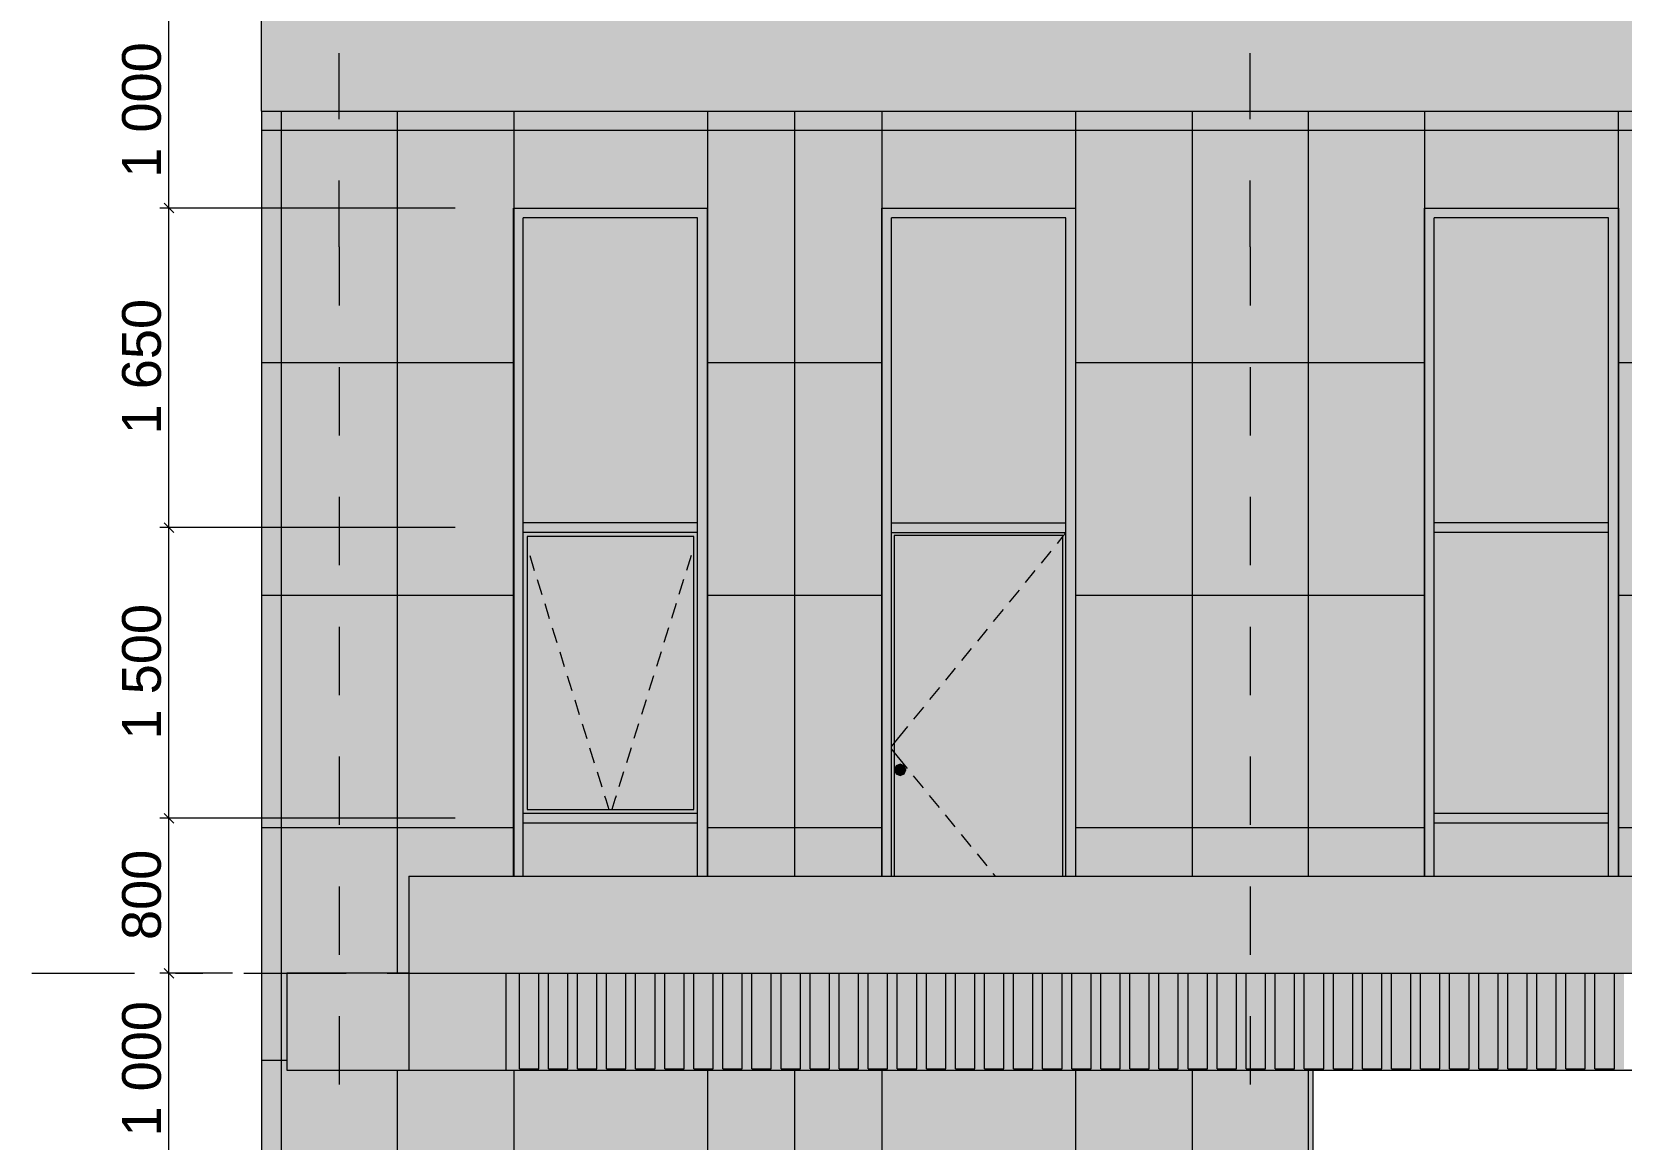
# Model space of a CAD drawing. Header units: millimetres. Extents: x 1499747 to 4341325, y -28481 to 441852.
# Drawn here: x 4102577 to 4110778, y 368221 to 373938 of the extents above; entities that cross this region are included whole.
import ezdxf

# ---------------------------------------------------------------- set-up
doc = ezdxf.new("R2010")
doc.units = ezdxf.units.MM
doc.header["$MEASUREMENT"] = 0
doc.layers.add('Чертеж и Рисунок', color=7, linetype='Continuous')
doc.styles.add('РЎР“Р•РќР•Р\xa0Р\x98Р\xa0_РЎРўР\x98Р›Р¬_2', font='')
doc.styles.get('РЎР“Р•РќР•Р\xa0Р\x98Р\xa0_РЎРўР\x98Р›Р¬_2').set_extended_font_data('GOST Common', italic=True)

msp = doc.modelspace()

# ---------------------------------------------------------------- hatches: boundary and pattern name
at = {"layer": 'Чертеж и Рисунок', "linetype": 'Continuous', "lineweight": 0, "true_color": 0xbc9a89}
for points in [[(4103762.7, 400428.4), (4103762.7, 373528.4), (4104262.7, 373528.4), (4104262.7, 400428.4)], [(4127512.7, 374028.4), (4104262.7, 374028.4), (4104262.7, 373528.4), (4127512.7, 373528.4)]]:
    msp.add_hatch(color=33, dxfattribs=at).paths.add_polyline_path(points)
at = {"layer": 'Чертеж и Рисунок', "linetype": 'Continuous', "lineweight": 0, "true_color": 0x868d8e}
msp.add_hatch(color=252, dxfattribs=at).paths.add_polyline_path([(4103762.7, 373528.4), (4103762.7, 363828.4), (4105062.7, 363828.4), (4105062.7, 368078.4), (4106062.7, 368078.4), (4106062.7, 363828.4), (4106962.7, 363828.4), (4106962.7, 368078.4), (4107962.7, 368078.4), (4107962.7, 363828.4), (4109187.7, 363828.4), (4109187.7, 368578.4), (4103892.6, 368578.4), (4103892.6, 369078.4), (4104523.1, 369078.4), (4104523.1, 369578.4), (4105062.2, 369578.4), (4105062.2, 373028.4), (4106062.2, 373028.4), (4106062.2, 369578.4), (4106962.3, 369578.4), (4106962.3, 373028.4), (4107962.3, 373028.4), (4107962.3, 369578.4), (4109763.2, 369578.4), (4109763.2, 373028.4), (4110763.2, 373028.4), (4110763.2, 369578.4), (4111662.8, 369578.4), (4111662.8, 373028.4), (4112662.8, 373028.4), (4112662.8, 369578.4), (4114462.2, 369578.4), (4114462.2, 373028.4), (4115462.2, 373028.4), (4115462.2, 369578.4), (4116362.2, 369578.4), (4116362.2, 373028.4), (4117362.2, 373028.4), (4117362.2, 369578.4), (4118512.7, 369578.4), (4118512.7, 369078.4), (4119262.7, 369078.4), (4119262.7, 373028.4), (4120262.7, 373028.4), (4120262.7, 369078.4), (4121162.7, 369078.4), (4121162.7, 373028.4), (4122162.7, 373028.4), (4122162.7, 369078.4), (4122662.7, 369078.4), (4122662.7, 373528.4)])
at = {"layer": 'Чертеж и Рисунок', "linetype": 'Continuous', "lineweight": 0, "true_color": 0x2e2e2e}
for points in [[(4105062.3, 373028.4), (4105062.2, 373028.4), (4105062.2, 371378.4), (4105112.2, 371378.4), (4105112.2, 372978.4)], [(4105062.3, 373028.4), (4105112.2, 372978.4), (4106012.2, 372978.4), (4106062.2, 373028.4)], [(4106012.2, 372978.4), (4106012.2, 371378.4), (4106062.2, 371378.4), (4106062.2, 373028.4)], [(4106962.4, 373028.4), (4106962.3, 373028.4), (4106962.3, 371378.4), (4107012.3, 371378.4), (4107012.3, 372978.4)], [(4107962.3, 373028.4), (4106962.4, 373028.4), (4107012.3, 372978.4), (4107912.3, 372978.4)], [(4107912.3, 372978.4), (4107912.3, 371378.4), (4107962.3, 371378.4), (4107962.3, 373028.4)], [(4109763.2, 373028.4), (4109763.2, 371378.4), (4109813.2, 371378.4), (4109813.2, 372978.4), (4109763.3, 373028.4)], [(4109763.3, 373028.4), (4109813.2, 372978.4), (4110713.2, 372978.4), (4110763.2, 373028.4)], [(4110713.2, 372978.4), (4110713.2, 371378.4), (4110763.2, 371378.4), (4110763.2, 373028.4)], [(4105062.2, 369878.4), (4105112.2, 369878.4), (4105112.2, 371378.4), (4105062.2, 371378.4)], [(4105112.2, 371403.4), (4105112.2, 371353.4), (4106012.2, 371353.4), (4106012.2, 371403.4)], [(4106062.2, 369878.4), (4106062.2, 371378.4), (4106012.2, 371378.4), (4106012.2, 369878.4)], [(4106962.3, 371378.4), (4106962.3, 369578.4), (4107012.3, 369578.4), (4107012.3, 371378.4)], [(4107012.3, 371403.4), (4107012.3, 371353.4), (4107912.3, 371353.4), (4107912.3, 371403.4)], [(4107912.3, 371378.4), (4107912.3, 369578.4), (4107962.3, 369578.4), (4107962.3, 371378.4)], [(4109763.2, 369878.4), (4109813.2, 369878.4), (4109813.2, 371378.4), (4109763.2, 371378.4)], [(4109813.2, 371403.4), (4109813.2, 371353.4), (4110713.2, 371353.4), (4110713.2, 371403.4)], [(4110763.2, 369878.4), (4110763.2, 371378.4), (4110713.2, 371378.4), (4110713.2, 369878.4)], [(4105062.2, 369878.4), (4105062.2, 369578.4), (4105112.2, 369578.4), (4105112.2, 369878.4)], [(4105112.2, 369903.4), (4105112.2, 369853.4), (4106012.2, 369853.4), (4106012.2, 369903.4)], [(4106012.2, 369878.4), (4106012.2, 369578.4), (4106062.2, 369578.4), (4106062.2, 369878.4)], [(4109763.2, 369578.4), (4109813.2, 369578.4), (4109813.2, 369878.4), (4109763.2, 369878.4)], [(4109813.2, 369903.4), (4109813.2, 369853.4), (4110713.2, 369853.4), (4110713.2, 369903.4)], [(4110713.2, 369878.4), (4110713.2, 369578.4), (4110763.2, 369578.4), (4110763.2, 369878.4)], [(4105023.1, 369078.4), (4105023.1, 369578.4), (4104523.1, 369578.4), (4104523.1, 369078.4)], [(4105023.1, 369078.4), (4118012.7, 369078.4), (4118012.7, 369578.4), (4105023.1, 369578.4)], [(4105023.1, 368578.4), (4105023.1, 369078.4), (4104523.1, 369078.4), (4104523.1, 368578.4)]]:
    msp.add_hatch(color=250, dxfattribs=at).paths.add_polyline_path(points)
at = {"layer": 'Чертеж и Рисунок', "linetype": 'Continuous', "lineweight": 0, "true_color": 0x84adf9}
for points in [[(4105112.2, 372978.4), (4105112.2, 371403.4), (4106012.2, 371403.4), (4106012.2, 372978.4)], [(4107912.3, 372978.4), (4107012.3, 372978.4), (4107012.3, 371403.4), (4107912.3, 371403.4)], [(4110713.2, 372978.4), (4109813.2, 372978.4), (4109813.2, 371403.4), (4110713.2, 371403.4)], [(4110713.2, 371353.4), (4109813.2, 371353.4), (4109813.2, 369903.4), (4110713.2, 369903.4)], [(4105132.2, 369923.4), (4105992.2, 369923.4), (4105992.2, 371333.4), (4105132.2, 371333.4)], [(4106012.2, 369853.4), (4105112.2, 369853.4), (4105112.2, 369578.4), (4106012.2, 369578.4)], [(4110713.2, 369853.4), (4109813.2, 369853.4), (4109813.2, 369578.4), (4110713.2, 369578.4)]]:
    msp.add_hatch(color=161, dxfattribs=at).paths.add_polyline_path(points)
at = {"layer": 'Чертеж и Рисунок', "linetype": 'Continuous', "lineweight": 0, "true_color": 0xf7fdff}
for points in [[(4105112.2, 369903.4), (4105132.2, 369923.4), (4105132.2, 371333.4), (4105112.2, 371353.4)], [(4106012.2, 371353.4), (4105112.2, 371353.4), (4105132.2, 371333.4), (4105992.2, 371333.4)], [(4106012.2, 369903.4), (4106012.2, 371353.4), (4105992.2, 371333.4), (4105992.2, 369923.4)], [(4107012.3, 369578.4), (4107027.3, 369578.4), (4107027.3, 371338.4), (4107012.3, 371353.4)], [(4107012.3, 371353.4), (4107027.3, 371338.4), (4107897.3, 371338.4), (4107912.3, 371353.4)], [(4107897.3, 369578.4), (4107912.3, 369578.4), (4107912.3, 371353.4), (4107897.3, 371338.4)], [(4106012.2, 369903.4), (4105992.2, 369923.4), (4105132.2, 369923.4), (4105112.2, 369903.4)]]:
    msp.add_hatch(color=7, dxfattribs=at).paths.add_polyline_path(points)
at = {"layer": 'Чертеж и Рисунок', "linetype": 'Continuous', "lineweight": 0, "true_color": 0x84adf9}
h = msp.add_hatch(color=161, dxfattribs=at)
h.paths.add_polyline_path([(4107027.3, 369578.4), (4107897.3, 369578.4), (4107897.3, 371338.4), (4107027.3, 371338.4)])
h.paths.add_polyline_path([(4107027.6, 370128.4), (4107036.3, 370149.5), (4107057.3, 370158.2), (4107078.4, 370149.5), (4107087.1, 370128.4), (4107078.4, 370107.4), (4107057.3, 370098.7), (4107036.3, 370107.4)], flags=0)
at = {"layer": 'Чертеж и Рисунок', "linetype": 'Continuous', "lineweight": 0, "true_color": 0x6e2a0f}
for points in [[(4107036.1, 370128.4), (4107042.3, 370143.5), (4107036.3, 370149.5), (4107027.6, 370128.4)], [(4107042.3, 370113.4), (4107036.1, 370128.4), (4107027.6, 370128.4), (4107036.3, 370107.4)], [(4107041.1, 370128.4), (4107045.8, 370139.9), (4107042.3, 370143.5), (4107036.1, 370128.4)], [(4107045.8, 370116.9), (4107041.1, 370128.4), (4107036.1, 370128.4), (4107042.3, 370113.4)], [(4107042.3, 370143.5), (4107057.3, 370149.7), (4107057.3, 370158.2), (4107036.3, 370149.5)], [(4107046, 370128.4), (4107049.3, 370136.4), (4107045.8, 370139.9), (4107041.1, 370128.4)], [(4107049.3, 370120.4), (4107046, 370128.4), (4107041.1, 370128.4), (4107045.8, 370116.9)], [(4107045.8, 370139.9), (4107057.3, 370144.7), (4107057.3, 370149.7), (4107042.3, 370143.5)], [(4107049.3, 370136.4), (4107057.3, 370139.8), (4107057.3, 370144.7), (4107045.8, 370139.9)], [(4107057.3, 370117.1), (4107049.3, 370120.4), (4107045.8, 370116.9), (4107057.3, 370112.2)], [(4107046.8, 370128.4), (4107049.9, 370121), (4107055.8, 370118.6), (4107055.8, 370138.3), (4107049.9, 370135.9)], [(4107058.8, 370135.5), (4107058.8, 370138.4), (4107055.8, 370138.4), (4107055.8, 370135.5)], [(4107058.8, 370128.4), (4107058.8, 370135.5), (4107055.8, 370135.5), (4107055.8, 370128.4)], [(4107058.8, 370121.4), (4107058.8, 370128.4), (4107055.8, 370128.4), (4107055.8, 370121.4)], [(4107058.8, 370118.4), (4107058.8, 370121.4), (4107055.8, 370121.4), (4107055.8, 370118.4)], [(4107056.1, 370138.4), (4107058.5, 370138.4), (4107057.3, 370138.9)], [(4107057.3, 370149.7), (4107072.3, 370143.5), (4107078.4, 370149.5), (4107057.3, 370158.2)], [(4107057.3, 370144.7), (4107068.8, 370139.9), (4107072.3, 370143.5), (4107057.3, 370149.7)], [(4107057.3, 370139.8), (4107065.3, 370136.4), (4107068.8, 370139.9), (4107057.3, 370144.7)], [(4107065.3, 370120.4), (4107057.3, 370117.1), (4107057.3, 370112.2), (4107068.8, 370116.9)], [(4107058.8, 370138.3), (4107058.8, 370118.6), (4107064.8, 370121), (4107067.8, 370128.4), (4107064.8, 370135.9)], [(4107065.3, 370136.4), (4107068.6, 370128.4), (4107073.6, 370128.4), (4107068.8, 370139.9)], [(4107068.6, 370128.4), (4107065.3, 370120.4), (4107068.8, 370116.9), (4107073.6, 370128.4)], [(4107068.8, 370139.9), (4107073.6, 370128.4), (4107078.6, 370128.4), (4107072.3, 370143.5)], [(4107073.6, 370128.4), (4107068.8, 370116.9), (4107072.3, 370113.4), (4107078.6, 370128.4)], [(4107072.3, 370143.5), (4107078.6, 370128.4), (4107087.1, 370128.4), (4107078.4, 370149.5)], [(4107078.6, 370128.4), (4107072.3, 370113.4), (4107078.4, 370107.4), (4107087.1, 370128.4)], [(4107057.3, 370107.2), (4107042.3, 370113.4), (4107036.3, 370107.4), (4107057.3, 370098.7)], [(4107057.3, 370112.2), (4107045.8, 370116.9), (4107042.3, 370113.4), (4107057.3, 370107.2)], [(4107058.5, 370118.4), (4107056.1, 370118.4), (4107057.3, 370117.9)], [(4107068.8, 370116.9), (4107057.3, 370112.2), (4107057.3, 370107.2), (4107072.3, 370113.4)], [(4107072.3, 370113.4), (4107057.3, 370107.2), (4107057.3, 370098.7), (4107078.4, 370107.4)]]:
    msp.add_hatch(color=26, dxfattribs=at).paths.add_polyline_path(points)
h = msp.add_hatch(color=26, dxfattribs=at)
h.paths.add_polyline_path([(4107046, 370128.4), (4107049.3, 370120.4), (4107057.3, 370117.1), (4107065.3, 370120.4), (4107068.6, 370128.4), (4107065.3, 370136.4), (4107057.3, 370139.8), (4107049.3, 370136.4)])
h.paths.add_polyline_path([(4107046.8, 370128.4), (4107049.9, 370135.9), (4107055.8, 370138.3), (4107055.8, 370138.4), (4107056.1, 370138.4), (4107057.3, 370138.9), (4107058.5, 370138.4), (4107058.8, 370138.4), (4107058.8, 370138.3), (4107064.8, 370135.9), (4107067.8, 370128.4), (4107064.8, 370121), (4107058.8, 370118.6), (4107058.8, 370118.4), (4107058.5, 370118.4), (4107057.3, 370117.9), (4107056.1, 370118.4), (4107055.8, 370118.4), (4107055.8, 370118.6), (4107049.9, 370121)], flags=0)
at = {"layer": 'Чертеж и Рисунок', "linetype": 'Continuous', "lineweight": 0, "true_color": 0xffffff}
for points in [[(4103892.6, 369078.4), (4103892.6, 368578.4), (4103892.7, 368578.4), (4103892.7, 369077.5)], [(4103892.6, 369078.4), (4103892.7, 369077.5), (4103892.7, 369078.4)], [(4103892.7, 369078.4), (4103892.7, 368578.4), (4104523.1, 368578.4), (4104523.1, 369078.4)], [(4105092.7, 369078.4), (4105023.1, 369078.4), (4105023.1, 368578.4), (4118012.7, 368578.4), (4118012.7, 369078.4), (4117942.7, 369078.4), (4117942.7, 368583.8), (4117842.7, 368583.8), (4117842.7, 369078.4), (4117792.7, 369078.4), (4117792.7, 368583.8), (4117692.7, 368583.8), (4117692.7, 369078.4), (4117642.7, 369078.4), (4117642.7, 368583.8), (4117542.7, 368583.8), (4117542.7, 369078.4), (4117492.7, 369078.4), (4117492.7, 368583.8), (4117392.7, 368583.8), (4117392.7, 369078.4), (4117342.7, 369078.4), (4117342.7, 368583.8), (4117242.7, 368583.8), (4117242.7, 369078.4), (4117192.7, 369078.4), (4117192.7, 368583.8), (4117092.7, 368583.8), (4117092.7, 369078.4), (4117042.7, 369078.4), (4117042.7, 368583.8), (4116942.7, 368583.8), (4116942.7, 369078.4), (4116892.7, 369078.4), (4116892.7, 368583.8), (4116792.7, 368583.8), (4116792.7, 369078.4), (4116742.7, 369078.4), (4116742.7, 368583.8), (4116642.7, 368583.8), (4116642.7, 369078.4), (4116592.7, 369078.4), (4116592.7, 368583.8), (4116492.7, 368583.8), (4116492.7, 369078.4), (4116442.7, 369078.4), (4116442.7, 368583.8), (4116342.7, 368583.8), (4116342.7, 369078.4), (4116292.7, 369078.4), (4116292.7, 368583.8), (4116192.7, 368583.8), (4116192.7, 369078.4), (4116142.7, 369078.4), (4116142.7, 368583.8), (4116042.7, 368583.8), (4116042.7, 369078.4), (4115992.7, 369078.4), (4115992.7, 368583.8), (4115892.7, 368583.8), (4115892.7, 369078.4), (4115842.7, 369078.4), (4115842.7, 368583.8), (4115742.7, 368583.8), (4115742.7, 369078.4), (4115692.7, 369078.4), (4115692.7, 368583.8), (4115592.7, 368583.8), (4115592.7, 369078.4), (4115542.7, 369078.4), (4115542.7, 368583.8), (4115442.7, 368583.8), (4115442.7, 369078.4), (4115392.7, 369078.4), (4115392.7, 368583.8), (4115292.7, 368583.8), (4115292.7, 369078.4), (4115242.7, 369078.4), (4115242.7, 368583.8), (4115142.7, 368583.8), (4115142.7, 369078.4), (4115092.7, 369078.4), (4115092.7, 368583.8), (4114992.7, 368583.8), (4114992.7, 369078.4), (4114942.7, 369078.4), (4114942.7, 368583.8), (4114842.7, 368583.8), (4114842.7, 369078.4), (4114792.7, 369078.4), (4114792.7, 368583.8), (4114692.7, 368583.8), (4114692.7, 369078.4), (4114642.7, 369078.4), (4114642.7, 368583.8), (4114542.7, 368583.8), (4114542.7, 369078.4), (4114492.7, 369078.4), (4114492.7, 368583.8), (4114392.7, 368583.8), (4114392.7, 369078.4), (4114342.7, 369078.4), (4114342.7, 368583.8), (4114242.7, 368583.8), (4114242.7, 369078.4), (4114192.7, 369078.4), (4114192.7, 368583.8), (4114092.7, 368583.8), (4114092.7, 369078.4), (4114042.7, 369078.4), (4114042.7, 368583.8), (4113942.7, 368583.8), (4113942.7, 369078.4), (4113892.7, 369078.4), (4113892.7, 368583.8), (4113792.7, 368583.8), (4113792.7, 369078.4), (4113742.7, 369078.4), (4113742.7, 368583.8), (4113642.7, 368583.8), (4113642.7, 369078.4), (4113592.7, 369078.4), (4113592.7, 368583.8), (4113492.7, 368583.8), (4113492.7, 369078.4), (4113442.7, 369078.4), (4113442.7, 368583.8), (4113342.7, 368583.8), (4113342.7, 369078.4), (4113292.7, 369078.4), (4113292.7, 368583.8), (4113192.7, 368583.8), (4113192.7, 369078.4), (4113142.7, 369078.4), (4113142.7, 368583.8), (4113042.7, 368583.8), (4113042.7, 369078.4), (4112992.7, 369078.4), (4112992.7, 368583.8), (4112892.7, 368583.8), (4112892.7, 369078.4), (4112842.7, 369078.4), (4112842.7, 368583.8), (4112742.7, 368583.8), (4112742.7, 369078.4), (4112692.7, 369078.4), (4112692.7, 368583.8), (4112592.7, 368583.8), (4112592.7, 369078.4), (4112542.7, 369078.4), (4112542.7, 368583.8), (4112442.7, 368583.8), (4112442.7, 369078.4), (4112392.7, 369078.4), (4112392.7, 368583.8), (4112292.7, 368583.8), (4112292.7, 369078.4), (4112242.7, 369078.4), (4112242.7, 368583.8), (4112142.7, 368583.8), (4112142.7, 369078.4), (4112092.7, 369078.4), (4112092.7, 368583.8), (4111992.7, 368583.8), (4111992.7, 369078.4), (4111942.7, 369078.4), (4111942.7, 368583.8), (4111842.7, 368583.8), (4111842.7, 369078.4), (4111792.7, 369078.4), (4111792.7, 368583.8), (4111692.7, 368583.8), (4111692.7, 369078.4), (4111642.7, 369078.4), (4111642.7, 368583.8), (4111542.7, 368583.8), (4111542.7, 369078.4), (4111492.7, 369078.4), (4111492.7, 368583.8), (4111392.7, 368583.8), (4111392.7, 369078.4), (4111342.7, 369078.4), (4111342.7, 368583.8), (4111242.7, 368583.8), (4111242.7, 369078.4), (4111192.7, 369078.4), (4111192.7, 368583.8), (4111092.7, 368583.8), (4111092.7, 369078.4), (4111042.7, 369078.4), (4111042.7, 368583.8), (4110942.7, 368583.8), (4110942.7, 369078.4), (4110892.7, 369078.4), (4110892.7, 368583.8), (4110792.7, 368583.8), (4110792.7, 369078.4), (4110742.7, 369078.4), (4110742.7, 368583.8), (4110642.7, 368583.8), (4110642.7, 369078.4), (4110592.7, 369078.4), (4110592.7, 368583.8), (4110492.7, 368583.8), (4110492.7, 369078.4), (4110442.7, 369078.4), (4110442.7, 368583.8), (4110342.7, 368583.8), (4110342.7, 369078.4), (4110292.7, 369078.4), (4110292.7, 368583.8), (4110192.7, 368583.8), (4110192.7, 369078.4), (4110142.7, 369078.4), (4110142.7, 368583.8), (4110042.7, 368583.8), (4110042.7, 369078.4), (4109992.7, 369078.4), (4109992.7, 368583.8), (4109892.7, 368583.8), (4109892.7, 369078.4), (4109842.7, 369078.4), (4109842.7, 368583.8), (4109742.7, 368583.8), (4109742.7, 369078.4), (4109692.7, 369078.4), (4109692.7, 368583.8), (4109592.7, 368583.8), (4109592.7, 369078.4), (4109542.7, 369078.4), (4109542.7, 368583.8), (4109442.7, 368583.8), (4109442.7, 369078.4), (4109392.7, 369078.4), (4109392.7, 368583.8), (4109292.7, 368583.8), (4109292.7, 369078.4), (4109242.7, 369078.4), (4109242.7, 368583.8), (4109142.7, 368583.8), (4109142.7, 369078.4), (4109092.7, 369078.4), (4109092.7, 368583.8), (4108992.7, 368583.8), (4108992.7, 369078.4), (4108942.7, 369078.4), (4108942.7, 368583.8), (4108842.7, 368583.8), (4108842.7, 369078.4), (4108792.7, 369078.4), (4108792.7, 368583.8), (4108692.7, 368583.8), (4108692.7, 369078.4), (4108642.7, 369078.4), (4108642.7, 368583.8), (4108542.7, 368583.8), (4108542.7, 369078.4), (4108492.7, 369078.4), (4108492.7, 368583.8), (4108392.7, 368583.8), (4108392.7, 369078.4), (4108342.7, 369078.4), (4108342.7, 368583.8), (4108242.7, 368583.8), (4108242.7, 369078.4), (4108192.7, 369078.4), (4108192.7, 368583.8), (4108092.7, 368583.8), (4108092.7, 369078.4), (4108042.7, 369078.4), (4108042.7, 368583.8), (4107942.7, 368583.8), (4107942.7, 369078.4), (4107892.7, 369078.4), (4107892.7, 368583.8), (4107792.7, 368583.8), (4107792.7, 369078.4), (4107742.7, 369078.4), (4107742.7, 368583.8), (4107642.7, 368583.8), (4107642.7, 369078.4), (4107592.7, 369078.4), (4107592.7, 368583.8), (4107492.7, 368583.8), (4107492.7, 369078.4), (4107442.7, 369078.4), (4107442.7, 368583.8), (4107342.7, 368583.8), (4107342.7, 369078.4), (4107292.7, 369078.4), (4107292.7, 368583.8), (4107192.7, 368583.8), (4107192.7, 369078.4), (4107142.7, 369078.4), (4107142.7, 368583.8), (4107042.7, 368583.8), (4107042.7, 369078.4), (4106992.7, 369078.4), (4106992.7, 368583.8), (4106892.7, 368583.8), (4106892.7, 369078.4), (4106842.7, 369078.4), (4106842.7, 368583.8), (4106742.7, 368583.8), (4106742.7, 369078.4), (4106692.7, 369078.4), (4106692.7, 368583.8), (4106592.7, 368583.8), (4106592.7, 369078.4), (4106542.7, 369078.4), (4106542.7, 368583.8), (4106442.7, 368583.8), (4106442.7, 369078.4), (4106392.7, 369078.4), (4106392.7, 368583.8), (4106292.7, 368583.8), (4106292.7, 369078.4), (4106242.7, 369078.4), (4106242.7, 368583.8), (4106142.7, 368583.8), (4106142.7, 369078.4), (4106092.7, 369078.4), (4106092.7, 368583.8), (4105992.7, 368583.8), (4105992.7, 369078.4), (4105942.7, 369078.4), (4105942.7, 368583.8), (4105842.7, 368583.8), (4105842.7, 369078.4), (4105792.7, 369078.4), (4105792.7, 368583.8), (4105692.7, 368583.8), (4105692.7, 369078.4), (4105642.7, 369078.4), (4105642.7, 368583.8), (4105542.7, 368583.8), (4105542.7, 369078.4), (4105492.7, 369078.4), (4105492.7, 368583.8), (4105392.7, 368583.8), (4105392.7, 369078.4), (4105342.7, 369078.4), (4105342.7, 368583.8), (4105242.7, 368583.8), (4105242.7, 369078.4), (4105192.7, 369078.4), (4105192.7, 368583.8), (4105092.7, 368583.8)]]:
    msp.add_hatch(color=7, dxfattribs=at).paths.add_polyline_path(points)
at = {"layer": 'Чертеж и Рисунок', "linetype": 'Continuous', "lineweight": 0, "true_color": 0x3264ff}
for points in [[(4105192.7, 369078.4), (4105092.7, 369078.4), (4105092.7, 368583.8), (4105192.7, 368583.8)], [(4105342.7, 369078.4), (4105242.7, 369078.4), (4105242.7, 368583.8), (4105342.7, 368583.8)], [(4106542.7, 369078.4), (4106442.7, 369078.4), (4106442.7, 368583.8), (4106542.7, 368583.8)], [(4106992.7, 369078.4), (4106892.7, 369078.4), (4106892.7, 368583.8), (4106992.7, 368583.8)], [(4107292.7, 369078.4), (4107192.7, 369078.4), (4107192.7, 368583.8), (4107292.7, 368583.8)], [(4107442.7, 369078.4), (4107342.7, 369078.4), (4107342.7, 368583.8), (4107442.7, 368583.8)], [(4107492.7, 369078.4), (4107492.7, 368583.8), (4107592.7, 368583.8), (4107592.7, 369078.4)], [(4107792.7, 369078.4), (4107792.7, 368583.8), (4107892.7, 368583.8), (4107892.7, 369078.4)], [(4107942.7, 369078.4), (4107942.7, 368583.8), (4108042.7, 368583.8), (4108042.7, 369078.4)], [(4108092.7, 369078.4), (4108092.7, 368583.8), (4108192.7, 368583.8), (4108192.7, 369078.4)], [(4108242.7, 369078.4), (4108242.7, 368583.8), (4108342.7, 368583.8), (4108342.7, 369078.4)], [(4108392.7, 369078.4), (4108392.7, 368583.8), (4108492.7, 368583.8), (4108492.7, 369078.4)], [(4108542.7, 369078.4), (4108542.7, 368583.8), (4108642.7, 368583.8), (4108642.7, 369078.4)], [(4108692.7, 369078.4), (4108692.7, 368583.8), (4108792.7, 368583.8), (4108792.7, 369078.4)], [(4108842.7, 369078.4), (4108842.7, 368583.8), (4108942.7, 368583.8), (4108942.7, 369078.4)], [(4108992.7, 369078.4), (4108992.7, 368583.8), (4109092.7, 368583.8), (4109092.7, 369078.4)], [(4109142.7, 369078.4), (4109142.7, 368583.8), (4109242.7, 368583.8), (4109242.7, 369078.4)], [(4109292.7, 369078.4), (4109292.7, 368583.8), (4109392.7, 368583.8), (4109392.7, 369078.4)], [(4109442.7, 369078.4), (4109442.7, 368583.8), (4109542.7, 368583.8), (4109542.7, 369078.4)], [(4109592.7, 369078.4), (4109592.7, 368583.8), (4109692.7, 368583.8), (4109692.7, 369078.4)], [(4109742.7, 369078.4), (4109742.7, 368583.8), (4109842.7, 368583.8), (4109842.7, 369078.4)], [(4109892.7, 369078.4), (4109892.7, 368583.8), (4109992.7, 368583.8), (4109992.7, 369078.4)], [(4110042.7, 369078.4), (4110042.7, 368583.8), (4110142.7, 368583.8), (4110142.7, 369078.4)], [(4110192.7, 369078.4), (4110192.7, 368583.8), (4110292.7, 368583.8), (4110292.7, 369078.4)], [(4110342.7, 369078.4), (4110342.7, 368583.8), (4110442.7, 368583.8), (4110442.7, 369078.4)], [(4110492.7, 369078.4), (4110492.7, 368583.8), (4110592.7, 368583.8), (4110592.7, 369078.4)], [(4110642.7, 369078.4), (4110642.7, 368583.8), (4110742.7, 368583.8), (4110742.7, 369078.4)]]:
    msp.add_hatch(color=150, dxfattribs=at).paths.add_polyline_path(points)
at = {"layer": 'Чертеж и Рисунок', "linetype": 'Continuous', "lineweight": 0, "true_color": 0x0760b8}
for points in [[(4105492.7, 369078.4), (4105392.7, 369078.4), (4105392.7, 368583.8), (4105492.7, 368583.8)], [(4105942.7, 369078.4), (4105842.7, 369078.4), (4105842.7, 368583.8), (4105942.7, 368583.8)], [(4106242.7, 369078.4), (4106142.7, 369078.4), (4106142.7, 368583.8), (4106242.7, 368583.8)]]:
    msp.add_hatch(color=152, dxfattribs=at).paths.add_polyline_path(points)
at = {"layer": 'Чертеж и Рисунок', "linetype": 'Continuous', "lineweight": 0, "true_color": 0xfcfb00}
for points in [[(4105642.7, 369078.4), (4105542.7, 369078.4), (4105542.7, 368583.8), (4105642.7, 368583.8)], [(4105792.7, 369078.4), (4105692.7, 369078.4), (4105692.7, 368583.8), (4105792.7, 368583.8)], [(4106392.7, 369078.4), (4106292.7, 369078.4), (4106292.7, 368583.8), (4106392.7, 368583.8)], [(4107142.7, 369078.4), (4107042.7, 369078.4), (4107042.7, 368583.8), (4107142.7, 368583.8)], [(4107642.7, 369078.4), (4107642.7, 368583.8), (4107742.7, 368583.8), (4107742.7, 369078.4)]]:
    msp.add_hatch(color=2, dxfattribs=at).paths.add_polyline_path(points)
at = {"layer": 'Чертеж и Рисунок', "linetype": 'Continuous', "lineweight": 0, "true_color": 0xec4f13}
for points in [[(4106092.7, 369078.4), (4105992.7, 369078.4), (4105992.7, 368583.8), (4106092.7, 368583.8)], [(4106692.7, 369078.4), (4106592.7, 369078.4), (4106592.7, 368583.8), (4106692.7, 368583.8)], [(4106842.7, 369078.4), (4106742.7, 369078.4), (4106742.7, 368583.8), (4106842.7, 368583.8)]]:
    msp.add_hatch(color=20, dxfattribs=at).paths.add_polyline_path(points)

# ---------------------------------------------------------------- linework, layer by layer
at = {"layer": 'Чертеж и Рисунок', "color": 7, "linetype": 'Continuous', "lineweight": 5}
for points in [[(4103762.7, 373528.4), (4103762.7, 400428.4)], [(4103284.7, 373028.4), (4103284.7, 374028.4)], [(4103762.7, 373528.4), (4104262.7, 373528.4)], [(4103762.7, 373528.4), (4103762.7, 363828.4)], [(4104262.7, 373528.4), (4127512.7, 373528.4)], [(4104762.2, 373028.4), (4103237.8, 373028.4)], [(4103259.7, 373053.4), (4103309.7, 373003.4)], [(4103284.7, 371378.4), (4103284.7, 373028.4)], [(4105062.2, 369578.4), (4105062.2, 373028.4)], [(4105062.2, 373028.4), (4106062.2, 373028.4)], [(4106062.2, 373028.4), (4106062.2, 369578.4)], [(4106962.3, 373028.4), (4107962.3, 373028.4)], [(4106962.3, 369578.4), (4106962.3, 373028.4)], [(4107962.3, 373028.4), (4107962.3, 369578.4)], [(4109763.2, 369578.4), (4109763.2, 373028.4)], [(4109763.2, 373028.4), (4110763.2, 373028.4)], [(4110763.2, 373028.4), (4110763.2, 369578.4)], [(4106012.2, 372978.4), (4105112.2, 372978.4)], [(4105112.2, 371403.4), (4105112.2, 372978.4)], [(4106012.2, 371403.4), (4106012.2, 372978.4)], [(4107912.3, 372978.4), (4107012.3, 372978.4)], [(4107012.3, 371403.4), (4107012.3, 372978.4)], [(4107912.3, 371378.4), (4107912.3, 372978.4)], [(4110713.2, 372978.4), (4109813.2, 372978.4)], [(4109813.2, 371403.4), (4109813.2, 372978.4)], [(4110713.2, 371403.4), (4110713.2, 372978.4)], [(4104762.2, 371378.4), (4103237.8, 371378.4)], [(4103259.7, 371403.4), (4103309.7, 371353.4)], [(4103284.7, 369878.4), (4103284.7, 371378.4)], [(4105112.2, 371378.4), (4105112.2, 371403.4)], [(4106012.2, 371403.4), (4105112.2, 371403.4)], [(4105112.2, 371353.4), (4105112.2, 371378.4)], [(4106012.2, 371353.4), (4105112.2, 371353.4)], [(4105112.2, 369903.4), (4105112.2, 371353.4)], [(4106012.2, 371378.4), (4106012.2, 371403.4)], [(4106012.2, 371353.4), (4106012.2, 371378.4)], [(4106012.2, 369903.4), (4106012.2, 371353.4)], [(4107012.3, 371378.4), (4107012.3, 371403.4)], [(4107012.3, 371403.4), (4107912.3, 371403.4)], [(4107012.3, 371353.4), (4107012.3, 371378.4)], [(4107012.3, 371353.4), (4107912.3, 371353.4)], [(4107012.3, 369578.4), (4107012.3, 371353.4)], [(4107912.3, 369578.4), (4107912.3, 371378.4)], [(4109813.2, 371378.4), (4109813.2, 371403.4)], [(4110713.2, 371403.4), (4109813.2, 371403.4)], [(4109813.2, 371353.4), (4109813.2, 371378.4)], [(4110713.2, 371353.4), (4109813.2, 371353.4)], [(4109813.2, 369903.4), (4109813.2, 371353.4)], [(4110713.2, 371378.4), (4110713.2, 371403.4)], [(4110713.2, 371353.4), (4110713.2, 371378.4)], [(4110713.2, 369903.4), (4110713.2, 371353.4)], [(4105132.2, 371333.4), (4105132.2, 369923.4)], [(4105992.2, 371333.4), (4105132.2, 371333.4)], [(4105992.2, 369923.4), (4105992.2, 371333.4)], [(4107897.3, 371338.4), (4107027.3, 371338.4)], [(4107027.3, 371338.4), (4107027.3, 369578.4)], [(4107897.3, 369578.4), (4107897.3, 371338.4)], [(4107036.3, 370149.5), (4107027.6, 370128.4)], [(4107027.6, 370128.4), (4107036.3, 370107.4)], [(4107057.3, 370158.2), (4107036.3, 370149.5)], [(4107049.3, 370136.4), (4107046, 370128.4)], [(4107046, 370128.4), (4107049.3, 370120.4)], [(4107049.9, 370135.9), (4107046.8, 370128.4)], [(4107046.8, 370128.4), (4107049.9, 370121)], [(4107057.3, 370139.8), (4107049.3, 370136.4)], [(4107049.3, 370120.4), (4107057.3, 370117.1)], [(4107055.8, 370138.3), (4107049.9, 370135.9)], [(4107049.9, 370121), (4107055.8, 370118.6)], [(4107055.8, 370135.5), (4107055.8, 370138.4)], [(4107056.1, 370138.4), (4107055.8, 370138.4)], [(4107055.8, 370128.4), (4107055.8, 370135.5)], [(4107055.8, 370121.4), (4107055.8, 370128.4)], [(4107055.8, 370118.4), (4107055.8, 370121.4)], [(4107057.3, 370138.9), (4107056.1, 370138.4)], [(4107058.5, 370138.4), (4107056.1, 370138.4)], [(4107078.4, 370149.5), (4107057.3, 370158.2)], [(4107065.3, 370136.4), (4107057.3, 370139.8)], [(4107058.5, 370138.4), (4107057.3, 370138.9)], [(4107057.3, 370117.1), (4107065.3, 370120.4)], [(4107058.8, 370138.4), (4107058.5, 370138.4)], [(4107058.8, 370135.5), (4107058.8, 370138.4)], [(4107064.8, 370135.9), (4107058.8, 370138.3)], [(4107058.8, 370128.4), (4107058.8, 370135.5)], [(4107058.8, 370121.4), (4107058.8, 370128.4)], [(4107058.8, 370118.4), (4107058.8, 370121.4)], [(4107058.8, 370118.6), (4107064.8, 370121)], [(4107067.8, 370128.4), (4107064.8, 370135.9)], [(4107064.8, 370121), (4107067.8, 370128.4)], [(4107068.6, 370128.4), (4107065.3, 370136.4)], [(4107065.3, 370120.4), (4107068.6, 370128.4)], [(4107087.1, 370128.4), (4107078.4, 370149.5)], [(4107078.4, 370107.4), (4107087.1, 370128.4)], [(4107036.3, 370107.4), (4107057.3, 370098.7)], [(4107056.1, 370118.4), (4107055.8, 370118.4)], [(4107056.1, 370118.4), (4107057.3, 370117.9)], [(4107058.5, 370118.4), (4107056.1, 370118.4)], [(4107057.3, 370117.9), (4107058.5, 370118.4)], [(4107057.3, 370098.7), (4107078.4, 370107.4)], [(4107058.8, 370118.4), (4107058.5, 370118.4)], [(4104762.2, 369878.4), (4103237.8, 369878.4)], [(4103259.7, 369903.4), (4103309.7, 369853.4)], [(4103284.7, 369078.4), (4103284.7, 369878.4)], [(4105112.2, 369878.4), (4105112.2, 369903.4)], [(4106012.2, 369903.4), (4105112.2, 369903.4)], [(4105112.2, 369853.4), (4105112.2, 369878.4)], [(4105132.2, 369923.4), (4105992.2, 369923.4)], [(4106012.2, 369878.4), (4106012.2, 369903.4)], [(4106012.2, 369853.4), (4106012.2, 369878.4)], [(4109813.2, 369878.4), (4109813.2, 369903.4)], [(4110713.2, 369903.4), (4109813.2, 369903.4)], [(4109813.2, 369853.4), (4109813.2, 369878.4)], [(4110713.2, 369878.4), (4110713.2, 369903.4)], [(4110713.2, 369853.4), (4110713.2, 369878.4)], [(4106012.2, 369853.4), (4105112.2, 369853.4)], [(4105112.2, 369578.4), (4105112.2, 369853.4)], [(4106012.2, 369578.4), (4106012.2, 369853.4)], [(4110713.2, 369853.4), (4109813.2, 369853.4)], [(4109813.2, 369578.4), (4109813.2, 369853.4)], [(4110713.2, 369578.4), (4110713.2, 369853.4)], [(4104523.1, 369578.4), (4104523.1, 369078.4)], [(4104523.1, 369578.4), (4105023.1, 369578.4)], [(4105023.1, 369578.4), (4118012.7, 369578.4)], [(4103612.6, 369078.4), (4103237.8, 369078.4)], [(4103259.7, 369103.4), (4103309.7, 369053.4)], [(4103284.7, 368078.4), (4103284.7, 369078.4)], [(4104523.1, 369078.4), (4104523.1, 368578.4)], [(4104523.1, 369078.4), (4105023.1, 369078.4)], [(4105023.1, 369078.4), (4105023.1, 368578.4)], [(4105023.1, 369078.4), (4118012.7, 369078.4)], [(4105092.7, 368583.8), (4105092.7, 369078.4)], [(4105192.7, 368583.8), (4105192.7, 369078.4)], [(4105242.7, 368583.8), (4105242.7, 369078.4)], [(4105342.7, 368583.8), (4105342.7, 369078.4)], [(4105392.7, 368583.8), (4105392.7, 369078.4)], [(4105492.7, 368583.8), (4105492.7, 369078.4)], [(4105542.7, 368583.8), (4105542.7, 369078.4)], [(4105642.7, 368583.8), (4105642.7, 369078.4)], [(4105692.7, 368583.8), (4105692.7, 369078.4)], [(4105792.7, 368583.8), (4105792.7, 369078.4)], [(4105842.7, 368583.8), (4105842.7, 369078.4)], [(4105942.7, 368583.8), (4105942.7, 369078.4)], [(4105992.7, 368583.8), (4105992.7, 369078.4)], [(4106092.7, 368583.8), (4106092.7, 369078.4)], [(4106142.7, 368583.8), (4106142.7, 369078.4)], [(4106242.7, 368583.8), (4106242.7, 369078.4)], [(4106292.7, 368583.8), (4106292.7, 369078.4)], [(4106392.7, 368583.8), (4106392.7, 369078.4)], [(4106442.7, 368583.8), (4106442.7, 369078.4)], [(4106542.7, 368583.8), (4106542.7, 369078.4)], [(4106592.7, 368583.8), (4106592.7, 369078.4)], [(4106692.7, 368583.8), (4106692.7, 369078.4)], [(4106742.7, 368583.8), (4106742.7, 369078.4)], [(4106842.7, 368583.8), (4106842.7, 369078.4)], [(4106892.7, 368583.8), (4106892.7, 369078.4)], [(4106992.7, 368583.8), (4106992.7, 369078.4)], [(4107042.7, 368583.8), (4107042.7, 369078.4)], [(4107142.7, 368583.8), (4107142.7, 369078.4)], [(4107192.7, 368583.8), (4107192.7, 369078.4)], [(4107292.7, 368583.8), (4107292.7, 369078.4)], [(4107342.7, 368583.8), (4107342.7, 369078.4)], [(4107442.7, 368583.8), (4107442.7, 369078.4)], [(4107492.7, 368583.8), (4107492.7, 369078.4)], [(4107592.7, 368583.8), (4107592.7, 369078.4)], [(4107642.7, 368583.8), (4107642.7, 369078.4)], [(4107742.7, 368583.8), (4107742.7, 369078.4)], [(4107792.7, 368583.8), (4107792.7, 369078.4)], [(4107892.7, 368583.8), (4107892.7, 369078.4)], [(4107942.7, 368583.8), (4107942.7, 369078.4)], [(4108042.7, 368583.8), (4108042.7, 369078.4)], [(4108092.7, 368583.8), (4108092.7, 369078.4)], [(4108192.7, 368583.8), (4108192.7, 369078.4)], [(4108242.7, 368583.8), (4108242.7, 369078.4)], [(4108342.7, 368583.8), (4108342.7, 369078.4)], [(4108392.7, 368583.8), (4108392.7, 369078.4)], [(4108492.7, 368583.8), (4108492.7, 369078.4)], [(4108542.7, 368583.8), (4108542.7, 369078.4)], [(4108642.7, 368583.8), (4108642.7, 369078.4)], [(4108692.7, 368583.8), (4108692.7, 369078.4)], [(4108792.7, 368583.8), (4108792.7, 369078.4)], [(4108842.7, 368583.8), (4108842.7, 369078.4)], [(4108942.7, 368583.8), (4108942.7, 369078.4)], [(4108992.7, 368583.8), (4108992.7, 369078.4)], [(4109092.7, 368583.8), (4109092.7, 369078.4)], [(4109142.7, 368583.8), (4109142.7, 369078.4)], [(4109242.7, 368583.8), (4109242.7, 369078.4)], [(4109292.7, 368583.8), (4109292.7, 369078.4)], [(4109392.7, 368583.8), (4109392.7, 369078.4)], [(4109442.7, 368583.8), (4109442.7, 369078.4)], [(4109542.7, 368583.8), (4109542.7, 369078.4)], [(4109592.7, 368583.8), (4109592.7, 369078.4)], [(4109692.7, 368583.8), (4109692.7, 369078.4)], [(4109742.7, 368583.8), (4109742.7, 369078.4)], [(4109842.7, 368583.8), (4109842.7, 369078.4)], [(4109892.7, 368583.8), (4109892.7, 369078.4)], [(4109992.7, 368583.8), (4109992.7, 369078.4)], [(4110042.7, 368583.8), (4110042.7, 369078.4)], [(4110142.7, 368583.8), (4110142.7, 369078.4)], [(4110192.7, 368583.8), (4110192.7, 369078.4)], [(4110292.7, 368583.8), (4110292.7, 369078.4)], [(4110342.7, 368583.8), (4110342.7, 369078.4)], [(4110442.7, 368583.8), (4110442.7, 369078.4)], [(4110492.7, 368583.8), (4110492.7, 369078.4)], [(4110592.7, 368583.8), (4110592.7, 369078.4)], [(4110642.7, 368583.8), (4110642.7, 369078.4)], [(4110742.7, 368583.8), (4110742.7, 369078.4)], [(4104523.1, 368578.4), (4105023.1, 368578.4)], [(4105092.7, 368583.8), (4105192.7, 368583.8)], [(4105242.7, 368583.8), (4105342.7, 368583.8)], [(4105392.7, 368583.8), (4105492.7, 368583.8)], [(4105542.7, 368583.8), (4105642.7, 368583.8)], [(4105692.7, 368583.8), (4105792.7, 368583.8)], [(4105842.7, 368583.8), (4105942.7, 368583.8)], [(4105992.7, 368583.8), (4106092.7, 368583.8)], [(4106142.7, 368583.8), (4106242.7, 368583.8)], [(4106292.7, 368583.8), (4106392.7, 368583.8)], [(4106442.7, 368583.8), (4106542.7, 368583.8)], [(4106592.7, 368583.8), (4106692.7, 368583.8)], [(4106742.7, 368583.8), (4106842.7, 368583.8)], [(4106892.7, 368583.8), (4106992.7, 368583.8)], [(4107042.7, 368583.8), (4107142.7, 368583.8)], [(4107192.7, 368583.8), (4107292.7, 368583.8)], [(4107342.7, 368583.8), (4107442.7, 368583.8)], [(4107492.7, 368583.8), (4107592.7, 368583.8)], [(4107642.7, 368583.8), (4107742.7, 368583.8)], [(4107792.7, 368583.8), (4107892.7, 368583.8)], [(4107942.7, 368583.8), (4108042.7, 368583.8)], [(4108092.7, 368583.8), (4108192.7, 368583.8)], [(4108242.7, 368583.8), (4108342.7, 368583.8)], [(4108392.7, 368583.8), (4108492.7, 368583.8)], [(4108542.7, 368583.8), (4108642.7, 368583.8)], [(4108692.7, 368583.8), (4108792.7, 368583.8)], [(4108842.7, 368583.8), (4108942.7, 368583.8)], [(4108992.7, 368583.8), (4109092.7, 368583.8)], [(4109142.7, 368583.8), (4109242.7, 368583.8)], [(4109187.7, 363828.4), (4109187.7, 368578.4)], [(4109292.7, 368583.8), (4109392.7, 368583.8)], [(4109442.7, 368583.8), (4109542.7, 368583.8)], [(4109592.7, 368583.8), (4109692.7, 368583.8)], [(4109742.7, 368583.8), (4109842.7, 368583.8)], [(4109892.7, 368583.8), (4109992.7, 368583.8)], [(4110042.7, 368583.8), (4110142.7, 368583.8)], [(4110192.7, 368583.8), (4110292.7, 368583.8)], [(4110342.7, 368583.8), (4110442.7, 368583.8)], [(4110492.7, 368583.8), (4110592.7, 368583.8)], [(4110642.7, 368583.8), (4110742.7, 368583.8)]]:
    msp.add_lwpolyline(points, dxfattribs=at)
at = {"layer": 'Чертеж и Рисунок', "color": 8, "linetype": 'Continuous', "lineweight": 15}
for points in [[(4104162.7, 373487.2), (4104162.7, 373828.4)], [(4108862.7, 373487.2), (4108862.7, 373828.4)], [(4104162.7, 372828.4), (4104162.7, 373169.7)], [(4108862.7, 372828.4), (4108862.7, 373169.7)], [(4104162.7, 372828.4), (4104162.7, 372525.1)], [(4108862.7, 372828.4), (4108862.7, 372525.1)], [(4104162.7, 372207.6), (4104162.7, 371854.8)], [(4108862.7, 372207.6), (4108862.7, 371854.8)], [(4104162.7, 371537.3), (4104162.7, 371184.6)], [(4108862.7, 371537.3), (4108862.7, 371184.6)], [(4104162.7, 370867.1), (4104162.7, 370514.3)], [(4108862.7, 370867.1), (4108862.7, 370514.3)], [(4104162.7, 370196.8), (4104162.7, 369844)], [(4108862.7, 370196.8), (4108862.7, 369844)], [(4104162.7, 369526.5), (4104162.7, 369173.7)], [(4108862.7, 369526.5), (4108862.7, 369173.7)], [(4104162.7, 368856.2), (4104162.7, 368503.4)], [(4108862.7, 368856.2), (4108862.7, 368503.4)]]:
    msp.add_lwpolyline(points, dxfattribs=at)
at = {"layer": 'Чертеж и Рисунок', "color": 253, "linetype": 'Continuous', "lineweight": 5, "true_color": 0xaaaaaa}
for points in [[(4103862.7, 373528.4), (4103862.7, 363828.4)], [(4104462.7, 373528.4), (4104462.7, 369078.4)], [(4105063.3, 373528.4), (4105063.3, 369578.4)], [(4106062.7, 373528.4), (4106062.7, 369578.4)], [(4106512.9, 373528.4), (4106512.9, 373424.4)], [(4106963.3, 373528.4), (4106963.3, 369578.4)], [(4107962.7, 373528.4), (4107962.7, 369578.4)], [(4108563.3, 373528.4), (4108563.3, 369578.4)], [(4109163.3, 373528.4), (4109163.3, 369578.4)], [(4109763.3, 373528.4), (4109763.3, 369578.4)], [(4110762.7, 373528.4), (4110762.7, 369578.4)], [(4122662.7, 373428.4), (4103762.7, 373428.4)], [(4106512.9, 373424.4), (4106512.9, 369578.4)], [(4105063.3, 372228.4), (4103762.7, 372228.4)], [(4106963.3, 372228.4), (4106062.7, 372228.4)], [(4109763.3, 372228.4), (4107962.7, 372228.4)], [(4111663.3, 372228.4), (4110762.7, 372228.4)], [(4105063.3, 371028.4), (4103762.7, 371028.4)], [(4106963.3, 371028.4), (4106062.7, 371028.4)], [(4109763.3, 371028.4), (4107962.7, 371028.4)], [(4111663.3, 371028.4), (4110762.7, 371028.4)], [(4105063.3, 369828.4), (4103762.7, 369828.4)], [(4106963.3, 369828.4), (4106062.7, 369828.4)], [(4109763.3, 369828.4), (4107962.7, 369828.4)], [(4111663.3, 369828.4), (4110762.7, 369828.4)], [(4103892.6, 368628.4), (4103762.7, 368628.4)], [(4104462.7, 368578.4), (4104462.7, 363828.4)], [(4105063.3, 368578.4), (4105063.3, 363828.4)], [(4106062.7, 368578.4), (4106062.7, 363828.4)], [(4106512.9, 368578.4), (4106512.9, 363828.4)], [(4106963.3, 368578.4), (4106963.3, 363828.4)], [(4107962.7, 368578.4), (4107962.7, 363828.4)], [(4108563.3, 368578.4), (4108563.3, 363828.4)], [(4109163.3, 368578.4), (4109163.3, 363828.4)]]:
    msp.add_lwpolyline(points, dxfattribs=at)
at = {"layer": 'Чертеж и Рисунок', "color": 23, "linetype": 'Continuous', "lineweight": 5, "true_color": 0xbf8080}
for points in [[(4107912.3, 371352.3), (4107897.3, 371333.9)], [(4107897.3, 371333.9), (4107866.8, 371296.5)], [(4105145.9, 371234.3), (4105169.7, 371158)], [(4105978.6, 371234.3), (4105954.7, 371158)], [(4107835.1, 371257.7), (4107784.6, 371195.7)], [(4105184.6, 371110.2), (4105208.4, 371033.8)], [(4105939.9, 371110.2), (4105916.1, 371033.8)], [(4107752.9, 371157), (4107702.4, 371095)], [(4107670.7, 371056.3), (4107620.2, 370994.3)], [(4105223.3, 370986.1), (4105247.1, 370909.7)], [(4105901.2, 370986.1), (4105877.4, 370909.7)], [(4107588.5, 370955.6), (4107538, 370893.6)], [(4105261.9, 370862), (4105285.7, 370785.6)], [(4105862.5, 370862), (4105838.7, 370785.6)], [(4107506.3, 370854.9), (4107455.8, 370792.9)], [(4105300.6, 370737.9), (4105324.4, 370661.5)], [(4105823.8, 370737.9), (4105800, 370661.5)], [(4107424.1, 370754.2), (4107373.6, 370692.2)], [(4105339.3, 370613.8), (4105363.1, 370537.4)], [(4105785.2, 370613.8), (4105761.4, 370537.4)], [(4107342, 370653.4), (4107291.4, 370591.5)], [(4107259.8, 370552.7), (4107209.2, 370490.7)], [(4105378, 370489.7), (4105401.8, 370413.3)], [(4105746.5, 370489.7), (4105722.7, 370413.3)], [(4107177.6, 370452), (4107127, 370390)], [(4105416.7, 370365.5), (4105440.5, 370289.2)], [(4105707.8, 370365.5), (4105684, 370289.2)], [(4107057.9, 370305.4), (4107027.3, 370267.9)], [(4107095.4, 370351.3), (4107057.9, 370305.4)], [(4105455.3, 370241.4), (4105479.1, 370165.1)], [(4105669.1, 370241.4), (4105645.3, 370165.1)], [(4107027.3, 370267.9), (4107012.3, 370249.6)], [(4107027.3, 370218.9), (4107012.3, 370237.3)], [(4107057.9, 370181.5), (4107027.3, 370218.9)], [(4107095.4, 370135.6), (4107057.9, 370181.5)], [(4105494, 370117.3), (4105517.8, 370040.9)], [(4105630.4, 370117.3), (4105606.6, 370040.9)], [(4107177.6, 370034.9), (4107127, 370096.9)], [(4105532.7, 369993.2), (4105538.4, 369974.8)], [(4105538.4, 369974.8), (4105554.4, 369923.4)], [(4105586, 369974.8), (4105570, 369923.4)], [(4105591.8, 369993.2), (4105586, 369974.8)], [(4107259.8, 369934.2), (4107209.2, 369996.1)], [(4107342, 369833.4), (4107291.4, 369895.4)], [(4107424.1, 369732.7), (4107373.6, 369794.7)], [(4107506.3, 369632), (4107455.8, 369694)], [(4107550.1, 369578.4), (4107538, 369593.3)]]:
    msp.add_lwpolyline(points, dxfattribs=at)
at = {"layer": 'Чертеж и Рисунок', "color": 1, "linetype": 'Continuous', "lineweight": 0}
for points in [[(4102576.8, 369078.4), (4103106, 369078.4)], [(4103317.6, 369078.4), (4103458.7, 369078.4)], [(4103670.4, 369078.4), (4104199.6, 369078.4)], [(4104411.2, 369078.4), (4104552.4, 369078.4)], [(4104764, 369078.4), (4105293.2, 369078.4)], [(4105504.9, 369078.4), (4105646, 369078.4)], [(4105857.6, 369078.4), (4106386.8, 369078.4)], [(4106598.5, 369078.4), (4106739.6, 369078.4)], [(4106951.2, 369078.4), (4107480.4, 369078.4)], [(4107692.1, 369078.4), (4107833.2, 369078.4)], [(4108044.9, 369078.4), (4108574, 369078.4)], [(4108785.7, 369078.4), (4108926.8, 369078.4)], [(4109138.5, 369078.4), (4109667.6, 369078.4)], [(4109879.3, 369078.4), (4110020.4, 369078.4)], [(4110232.1, 369078.4), (4110761.2, 369078.4)]]:
    msp.add_lwpolyline(points, dxfattribs=at)
at = {"layer": 'Чертеж и Рисунок', "color": 255, "linetype": 'Continuous', "lineweight": 0}
for points in [[(4103892.6, 369078.4), (4103892.6, 368578.4)], [(4103892.7, 369078.4), (4103892.7, 368578.4)], [(4104523.1, 369078.4), (4103892.7, 369078.4)], [(4103892.7, 368578.4), (4104523.1, 368578.4)], [(4105023.1, 368578.4), (4118012.7, 368578.4)]]:
    msp.add_lwpolyline(points, dxfattribs=at)

# ---------------------------------------------------------------- texts
at = {"layer": 'Чертеж и Рисунок', "color": 7, "linetype": 'Continuous', "lineweight": 15, "char_height": 200, "attachment_point": 7, "rotation": 90, "style": 'РЎР“Р•РќР•Р\xa0Р\x98Р\xa0_РЎРўР\x98Р›Р¬_2'}
for s, insert in [('\\A1;{\\pql;\\fArial|b0|i0|c204|p0;\\W1.000000;1 000}', (4103245.6, 373185.1)), ('\\A1;{\\pql;\\fArial|b0|i0|c204|p0;\\W1.000000;1 650}', (4103245.6, 371860.1)), ('\\A1;{\\pql;\\fArial|b0|i0|c204|p0;\\W1.000000;1 500}', (4103245.6, 370285.3)), ('\\A1;{\\pql;\\fArial|b0|i0|c204|p0;\\W1.000000;800}', (4103245.6, 369249.5)), ('\\A1;{\\pql;\\fArial|b0|i0|c204|p0;\\W1.000000;1 000}', (4103245.6, 368235.3))]:
    msp.add_mtext(s, dxfattribs=dict(at, insert=insert))

doc.saveas('drawing.dxf')
